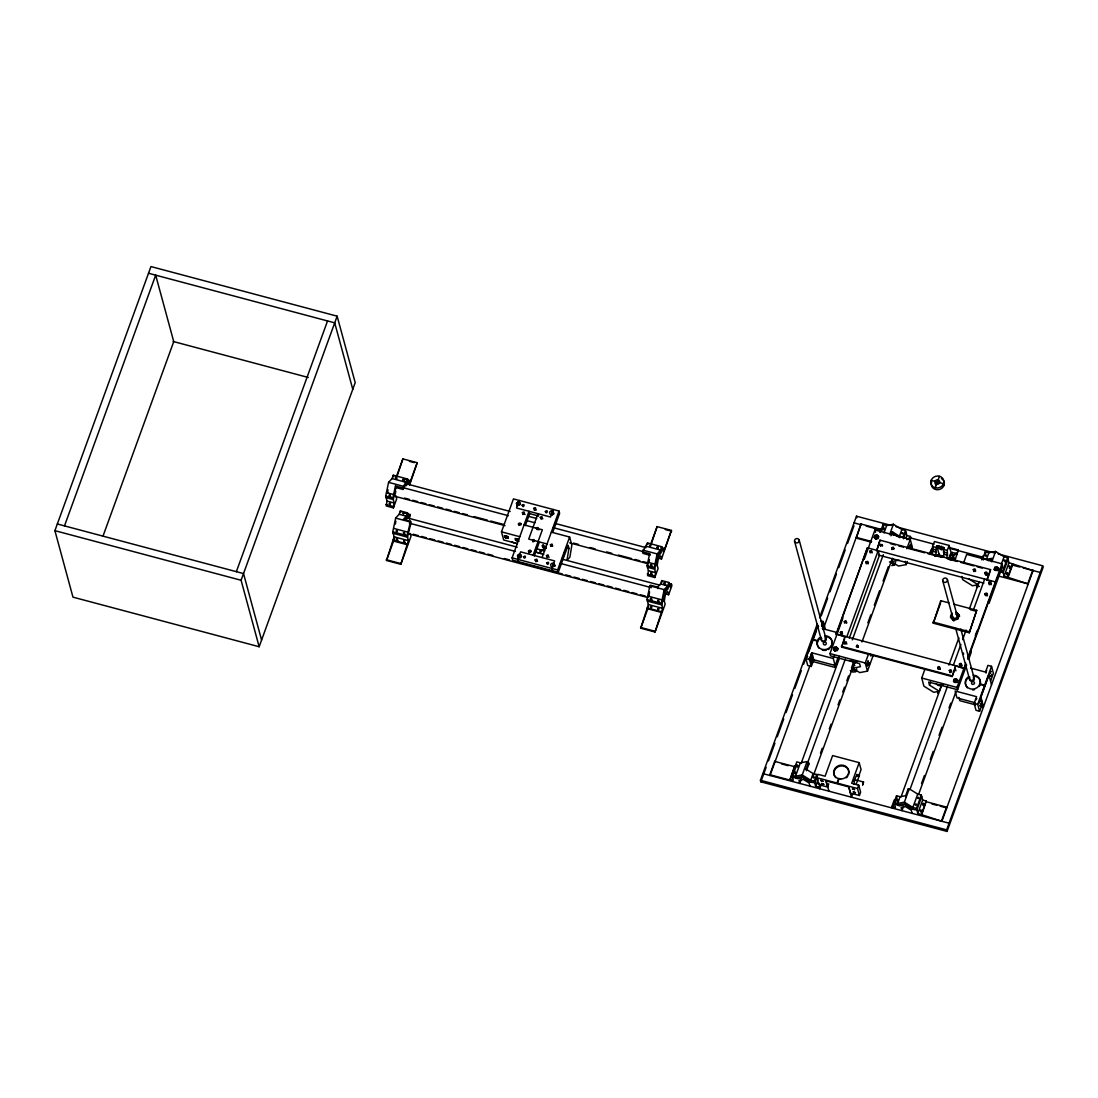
<?xml version="1.0" encoding="UTF-8"?>
<svg xmlns="http://www.w3.org/2000/svg" width="1098" height="1098" viewBox="0 0 1098 1098"><rect width="100%" height="100%" fill="white"/><g stroke="black" fill="none" stroke-linecap="round" stroke-linejoin="round"><path stroke-width="1.5" d="M807.483 657.167L807.579 656.384M818.257 627.548L818.518 626.176M858.65 776.286L858.526 774.927L856.728 774.447L856.852 775.819L858.65 776.286L861.079 769.616L859.185 762.657L832.613 755.575L825.106 776.217L818.037 774.337L816.83 777.686L818.71 784.645L827.563 787.005L828.729 783.807M942.564 547.518L940.327 546.914L941.617 546.831M853.75 784.343C854.491 781.79 855.411 773.747 858.526 774.927M395.843 495.692L396.707 498.835L393.413 507.894L386.249 505.986L387.045 501.086L385.686 496.09L388.582 482.365L392.055 478.563L393.276 475.214L407.591 479.03L408.95 484.04L410.172 480.691L403.803 479.002M387.567 492.81L388.047 489.845M393.413 507.894L394.209 502.994L392.851 497.998L395.472 486.002L402.623 487.91L403.048 489.461L395.884 487.553L395.472 486.002M386.098 497.627L393.262 499.535L395.884 487.553M395.294 494.114L395.76 491.231M410.13 533.504L410.94 536.483L400.825 564.29L386.496 560.474L394.113 536.826L392.755 531.816L395.664 518.105L399.137 514.289L400.345 510.941L407.509 512.848L408.868 517.858L410.089 514.523L404.352 512.986M395.362 524.089L395.843 521.125M402.623 487.91L407.591 479.03M403.048 489.461L408.017 480.581M406.521 485.645L406.795 483.916M406.438 519.464L407.934 514.399M400.825 564.29L408.442 540.641L407.084 535.632L410.57 521.276L403.405 519.368L406.287 516.197L407.509 512.848M393.18 533.354L407.495 537.169L410.981 522.826L410.57 521.276M540.23 550.084L539.749 553.076L542.632 549.906M542.796 547.504L543.249 544.704L542.316 545.733L542.796 547.504L546.379 548.451L545.884 546.68L542.316 545.733M525.283 525.626L529.648 513.617L529.016 511.297L512.093 557.839L512.725 560.158L558.264 572.291L568.105 545.267L568.942 548.369L566.993 560.337L569.889 557.166L571.838 545.184L569.615 537.032L551.32 532.159M642.522 551.827L649.687 553.735L650.112 555.272L642.948 553.365L642.522 551.827L647.491 542.934L661.82 546.749L663.178 551.759L664.4 548.424L661.216 547.573M658.347 558.168L661.518 559.019L660.667 555.876L658.361 558.415L657.235 565.333L658.086 568.476L654.792 577.521L647.628 575.613L648.424 570.727L647.065 565.717L649.687 553.735M648.932 562.478L649.412 559.596M664.304 593.606L668.6 594.745L667.749 591.602L665.429 594.142L664.304 601.059L665.155 604.202L655.039 632.009L640.724 628.193L648.342 604.545L646.983 599.535L649.879 585.824L650.469 585.193L657.62 587.101L658.045 588.638M648.863 596.255L649.577 591.822M654.792 577.521L655.588 572.634L654.23 567.625L657.139 553.914L660.598 550.098L661.82 546.749M648.3 565.031L647.491 567.268L654.655 569.176L657.551 555.451L661.023 551.649L662.245 548.3M661.023 551.649L660.735 553.378L657.853 556.549L655.863 565.827M655.039 632.009L662.67 608.361L661.298 603.351L664.208 589.64L667.68 585.824L668.888 582.489L661.737 580.581L660.516 583.916L657.62 587.101M647.395 601.086L661.723 604.902L664.633 591.191L668.092 587.375L669.313 584.026M668.092 587.375L667.817 589.104L664.921 592.275L662.945 601.553M931.831 554.051L932.833 551.306L932.6 546.543L934.425 541.52L949.111 545.432L951.623 554.682M934.92 556.384L936.416 552.267L935.784 549.947L936.786 545.83L944.307 547.833L943.47 549.673L941.302 549.631L938.831 548.424L938.968 546.022L938.831 548.424M942.935 557.015L943.937 554.257L943.704 549.494L947.272 550.455L947.505 555.217L946.517 557.962M930.569 553.049L930.486 553.982M389.584 496.9L390.998 496.927M404.503 481.473L403.872 480.636L403.131 481.446M403.968 542.892L405.382 542.906M522.758 514.482L524.007 513.411L525.105 514.509M532.859 541.863C537.1 541.094 531.775 537.334 532.955 541.273M651.114 574.885L652.514 574.734M658.045 602.267L659.39 601.965M664.414 584.74L665.827 584.754M792.427 777.988L793.36 777.37M844.65 643.908L845.035 642.865M846.887 643.936L845.844 642.55M819.355 783.368L818.243 783.917L818.504 782.723M856.303 646.722C857.826 641.754 858.032 649.659 856.879 645.789M880.294 545.83L880.404 544.292L882.339 544.8L880.802 546.118L880.363 545.267L881.763 544.8M882.504 546.131L882.394 545.294M891.919 549.453L892.743 547.875M892.825 549.508L894.088 548.657M940.19 668.49L939.778 669.258M922.951 805.424L923.885 804.807M961.848 665.443L961.628 664.345M1001.527 567.076L1002.79 567.584L1001.884 566.678M1006.852 574.748L1008.266 574.776M1010.654 568.256L1010.036 567.419L1009.295 568.229M812.245 655.067L810.914 654.71L810.434 658.045L813.247 658.745L810.942 665.086M810.749 654.134L812.41 655.643L811.271 661.133L812.616 661.49M811.587 657.222L812.932 657.578L811.669 663.082M822.553 628.77L823.184 626.025L821.524 624.501M985.99 673.088L986.622 670.329M853.311 666.019L854.848 665.415M929.498 554.119L932.669 547.353M952.337 552.376L950.594 553.914L948.658 559.225L952.24 560.186L954.162 554.874L955.905 553.323L956.413 555.163L958.307 549.92L948.754 547.38M853.709 781.172L854.422 779.594M810.338 657.071L809.857 658.031M849.262 638.24L879.416 555.314L878.153 550.674L846.832 636.785M54.9 530.663L150.948 266.567L337.141 316.169L355.203 382.639L259.155 646.736L72.962 597.147L54.9 530.663L241.093 580.266L259.155 646.736M64.494 525.887L155.683 275.159L173.745 341.629L103.006 536.112M236.358 571.674L327.547 320.945M241.093 580.266L337.141 316.169M396.062 477.657L402.884 458.895L417.213 462.711L409.554 485.11M396.913 476.656L402.884 458.895M407.193 480.622L410.377 481.473L417.213 462.711M386.496 560.474L394.923 537.293M409.403 519.08L410.089 514.523M517.419 543.661L503.694 539.996L501.484 531.844L513.452 498.904L559.006 511.037L559.637 513.356L552.692 532.434M519.217 500.441L516.485 507.962L550.51 517.021L553.241 509.499M533.12 555.19L542.371 529.771L524.075 524.899M534.301 556.013L539.214 542.508M542.083 557.578L559.006 511.037M558.264 572.291L557.633 569.972L569.615 537.032M650.853 543.812L657.112 526.615L671.427 530.43L661.518 559.019M651.141 544.388L657.112 526.615M671.427 530.43L664.606 549.192L664.4 548.424M640.724 628.193L648.589 606.563M668.6 583.381L671.468 584.15L670.26 587.499L668.888 582.489M668.6 594.745L671.894 585.701L671.468 584.15M998.192 553.927L1042.675 565.786L1043.1 567.337L947.052 831.433L760.859 781.831L760.434 780.28L817.228 624.131M819.575 617.694L856.495 516.184L891.096 525.407M760.859 781.831L766.13 767.337M768.463 760.9L774.914 743.181M777.26 736.744L783.697 719.025M786.044 712.588L792.481 694.869M794.828 688.432L801.265 670.713M803.612 664.276L810.05 646.557M812.396 640.12L817.667 625.627M821.18 615.964L827.618 598.245M829.964 591.808L836.415 574.089M838.748 567.652L845.199 549.933M847.532 543.496L853.983 525.777M813.742 659.761L835.18 665.47L833.286 658.512L811.847 652.802L813.742 659.761L811.312 666.445L807.73 665.484L805.836 658.526L817.941 625.242M808.855 651.567L816.459 630.664M811.847 652.802L809.418 659.486L811.312 666.445M821.771 625.517L823.226 621.495L820.837 620.864M769.822 774.735L774.68 761.367L794.774 766.72L794.568 765.937L789.915 780.088L769.822 774.735L770.027 775.504L809.775 666.212M871.249 542.124L856.358 538.144L861.01 524.007L881.104 529.36L880.02 532.324M823.802 627.644L861.01 524.007M955.205 668.202L952.158 676.56L841.603 647.106L845.048 636.305L845.254 637.087L836.1 633.93L867.406 547.82L995.419 581.913L995.625 582.695M836.305 634.699L867.406 547.82M854.917 661.957L852.666 668.174L860.407 666.719L859.556 663.617L830.61 655.904L829.978 653.585L842.921 617.996M864.236 559.376L874.941 529.963L910.215 539.365L912.438 547.518M833.547 649.192L835.098 651.169L833.547 649.192L834.219 647.312L836.305 646.832L837.87 648.808L837.184 650.702L837.719 648.232M874.269 537.197L875.833 539.187L874.269 537.197L874.955 535.316L877.041 534.85L878.606 536.826L877.92 538.706L878.441 536.249M833.698 649.769L834.219 647.312M874.433 537.787L874.955 535.316M833.286 658.512L834.398 655.437M879.814 531.556L880.898 528.591L881.104 529.36M790.45 778.606L794.238 768.202M789.709 779.319L793.278 780.266L791.919 775.257L796.791 761.888L800.36 762.835L807.071 761.587L808.485 762.465L808.91 764.016L806.467 770.7L806.056 769.149L808.485 762.465M880.404 531.954L883.108 524.528L886.69 525.489L893.401 524.226L901.883 529.524L905.466 530.485L906.824 535.495L905.85 538.171M796.668 764.922L792.344 776.808L797.34 778.647L802.926 777.59L809.995 782.009L814.689 782.764L817.132 776.066L816.706 774.529L813.124 773.568L806.056 769.149M881.914 530.54L883.533 526.079L883.108 524.528M987.733 578.756L990.561 569.629L880.006 540.175L876.575 550.976M841.603 647.106L844.65 638.748M877.178 549.302L880.006 540.175M835.18 665.47L837.966 657.771M791.919 775.257L795.501 776.217L800.36 762.835M883.986 532.914L886.69 525.489M813.179 661.614L835.276 667.502L839.297 656.453M801.183 763.288L839.174 658.827M795.501 776.217L802.213 774.955L807.071 761.587M889.613 534.63L893.401 524.226M801.43 778.99L799.811 783.437L798.96 780.294L803.434 779.456L809.089 782.998L809.94 786.141M807.305 763.645L845.295 659.171M852.309 639.887L883.3 554.71M890.917 535.81L892.386 531.803L899.454 536.222L903.036 537.169L903.448 538.72L905.891 532.036M821.098 784.713L819.63 788.721L819.218 787.17L815.636 786.223L814.277 781.213L810.695 780.253L813.124 773.568M820.522 753.077L822.278 748.26M829.292 728.976L831.035 724.158M838.049 704.861L839.805 700.044M842.729 692.014L844.486 687.183M846.819 680.76L848.576 675.943M851.499 667.9L853.256 663.082M867.873 622.895L870.796 614.866M874.296 605.218L879.553 590.751M883.067 581.116L888.323 566.65M899.454 536.222L901.883 529.524M813.453 775.38L854.368 662.876M861.971 641.973L892.372 558.402M907.346 561.503L906.221 564.605L898.48 566.06L891.411 561.641L892.537 558.525M814.277 781.213L816.706 774.529M903.036 537.169L905.466 530.485M850.305 670.439L852.995 672.127L855.795 671.605L856.797 668.86M891.741 565.594L894.541 565.072L895.543 562.327M815.636 786.223L818.065 779.539M819.218 787.17L820.192 784.507M909.432 539.118L910.407 536.442L906.824 535.495M852.666 668.174L859.734 672.594L867.475 671.139L865.251 662.986L868.642 653.667M906.824 548.684L910.832 537.993L910.407 536.442M909.199 547.833L910.42 544.484L910.901 546.255M867.475 671.139L873.116 655.616M935.235 487.8A6.588 5.97 -15.2 0 0 943.772 480.553A6.588 5.97 -15.2 0 0 933.025 477.685A6.588 5.97 -15.2 0 0 935.235 487.8L939.449 476.23M938.57 481.638L937.802 483.71L935.578 483.12M838.556 778.77L836.937 783.039M837.417 783.258L839.009 778.894M859.185 762.657L851.677 783.299L858.718 785.18L860.612 792.138L859.405 795.474L850.552 793.127L848.878 786.937L825.888 780.815L827.563 787.005M938.515 547.271L940.684 547.312L941.137 546.063M941.302 549.631L941.768 548.369L943.937 548.41M852.611 794.046L851.458 797.203L848.685 786.978M856.056 784.562L859.501 775.092M943.47 549.673L943.621 547.257M859.405 795.474L857.511 788.529L858.718 785.18M947.272 550.455L949.111 545.432M954.972 560.474L958.307 549.92M953.805 604.188L976.712 610.296L969.287 632.764L933.273 623.184L940.712 600.702L948.892 602.884M933.273 623.184L940.478 603.392M941.576 685.042L939.312 691.26L933.725 692.303L923.926 686.181L921.716 678.029L925.106 668.709M963.852 562.176L966.679 554.408L1001.952 563.809L1002.584 566.129L989.078 603.269L988.447 600.949M951.884 613.192L950.429 617.158L953.393 620.123L957.799 619.121L959.24 615.154L956.276 612.19M952.062 613.37L950.703 617.103L953.791 621.043M939.312 691.26L929.512 685.138L930.651 682.036M956.193 612.423L958.979 615.209L957.621 618.943L953.476 619.89M893.264 805.397L892.29 808.073L891.864 806.536L894.307 799.838M981.598 559.815L983.053 555.808M891.864 806.536L895.446 807.483L894.088 802.473L896.517 795.789L900.099 796.736L905.685 795.693L908.115 789.009L909.24 788.803L917.722 794.101L921.304 795.062L922.663 800.071L917.804 813.44L941.892 821.29L1033.081 570.562L1008.993 562.711L1007.635 557.702L1004.052 556.755L995.57 551.443L988.859 552.706L985.277 551.745L982.847 558.429L983.273 559.98M896.448 798.671L894.513 804.024L899.509 805.863L905.095 804.807L912.164 809.226L916.857 809.981L921.73 796.599M894.088 802.473L897.67 803.434L900.099 796.736M937.706 693.428L938.708 690.683M977.453 584.15L976.451 586.895L979.457 586.332M982.847 558.429L986.429 559.39L988.859 552.706M961.793 576.381L962.685 579.648L972.471 585.769L978.071 584.726L979.196 581.611L969.41 608.896M901.019 796.942L941.933 684.438M948.947 665.141L958.883 637.828M991.041 561.009L992.016 558.347L986.429 559.39M953.352 665.168L960.901 644.43M962.644 639.654L966.116 630.087M973.652 609.349L984.673 579.058M897.67 803.434L904.368 802.171L909.24 788.803M991.782 561.847L995.57 551.443M903.434 806.646L901.98 810.653L901.129 807.51L905.603 806.673L911.258 810.214L912.109 813.357M910.05 789.256L947.464 686.387M952.158 676.56L955.603 665.759M986.91 579.648L990.561 569.629M969.287 632.764L976.712 610.296M954.176 679.264L953.489 681.144L954.889 682.544L956.976 682.064L957.662 680.184L956.262 678.784L954.176 679.264L953.654 681.721M994.898 567.282L994.376 569.738L994.898 567.282L996.984 566.801L998.549 568.778L997.862 570.672L998.398 568.201M957.662 680.184L956.976 682.064M917.804 813.44L916.446 808.43L912.863 807.469L917.722 794.101M921.51 783.519L924.434 775.476M930.28 759.404L933.204 751.375M939.051 735.303L941.974 727.26M948.988 707.977L950.744 703.159M975.299 635.646L977.055 630.828M1001.349 564.18L1004.052 556.755M929.512 685.138L928.675 682.036L957.621 689.736L956.989 687.43L965.842 663.247M967.695 658.018L1001.952 563.809M918.546 794.554L955.946 691.699M955.15 665.635L964.305 668.806L965.471 665.608M967.791 659.239L998.041 575.97M957.621 689.736L966.624 664.976M968.889 658.786L971.14 652.596L970.508 650.277M916.446 808.43L921.304 795.062M998.439 575.997L1028.222 583.93L1004.135 576.079L1002.762 571.07L1007.635 557.702M1008.046 559.253L1003.188 572.621L999.605 571.66M1004.135 576.079L1008.993 562.711M921.387 814.387L926.245 801.018L922.663 800.071M1007.703 577.04L1012.576 563.658M921.593 815.169L926.245 801.018M1007.923 577.809L1012.781 564.441M991.508 684.878L988.914 674.831L980.72 697.354L982.408 703.544L979.594 711.271L976.012 710.324L974.118 703.365L976.561 696.681L955.123 690.971L957.003 697.916L975.148 702.761M979.594 711.271L977.7 704.312L991.521 666.335L987.939 665.374L985.51 672.072L970.659 668.106M988.873 675.146L980.83 697.244L983.479 706.975L980.322 706.138M990.602 681.021L993.415 673.294L991.521 666.335M941.686 820.522L946.545 807.14L926.451 801.787M1028.016 583.162L1032.875 569.793M947.052 831.433L946.627 829.882L1042.675 565.786M810.832 659.486L811.285 658.841L810.887 660.914M949.55 557.194L950.292 556.906M395.994 479.208L396.9 478.755M396.845 540.82L398.039 540.545M534.232 510.131L536.414 509.897M535.577 561.627L537.581 561.174M550.825 546.351L552.829 545.898M546.886 557.18L548.08 556.384L549.165 557.208M883.437 529.716L884.494 529.332M872.169 552.843L871.263 551.21L870.124 552.816M840.56 633.134L841.164 632.434M846.599 623.17L846.791 622.305M907.991 539.653L907.442 538.665L906.77 539.626M858.334 647.285L858.238 645.967L857.126 645.665M963.468 652.994L963.564 654.312M959.762 664.537L959.57 665.402M894.403 803.201L894.348 804.12L895.46 803.997M896.846 800.977L898.205 800.991M920.563 811.944L921.757 811.669M821.922 626.45L822.869 624.858M822.759 629.538L823.706 627.96L824.022 629.113M812.095 654.49L810.832 659.994L805.836 658.526M810.832 659.994L811.779 658.402M975.848 699.961L976.795 698.369M404.791 519.862L406.713 517.734M403.94 534.218L405.162 534.232M540.847 518.709L542.892 518.736M651.004 600.03L652.226 600.057M868.024 563.892C869.904 561.668 864.799 561.531 866.363 563.864M842.674 633.944L841.933 634.068M797.189 766.912L798.411 766.939M794.76 773.596L795.885 773.486M793.305 776.78L792.001 776.437L793.346 776.135M985.606 574.734L987.651 574.776M991.014 584.781C992.894 582.571 987.788 582.42 989.353 584.767M987.088 595.61C988.955 593.387 983.863 593.249 985.414 595.583M950.031 672.552L951.39 672.058M959.748 664.578L960.819 664.016M516.472 503.323L518.078 501.964L520.081 502.5L520.507 504.394L517.048 505.807L516.472 503.323L518.078 501.964M551.992 514.578L553.749 513.795L552.143 515.154L549.974 514.042L549.563 512.135L551.155 510.776L553.323 511.901L551.32 511.366M517.515 555.657L519.107 554.298L521.125 554.833L521.536 556.741L519.944 558.1L517.927 557.564L517.515 555.657L519.107 554.298M554.627 565.552L553.021 566.911L551.004 566.376L550.592 564.482L552.198 563.109L554.202 563.645L554.778 566.129L554.202 563.645M863.522 782.009L862.685 784.864L863.522 782.009L854.505 779.607M876.52 538.583L877.522 538.596M845.103 621.619L844.458 622.868M840.903 632.64L842.331 632.489M835.784 650.565L836.786 650.579M974.214 571.427L975.655 571.276M1004.574 561.641L1005.576 561.654M938.639 669.245L940.313 669.272M892.647 558.621L892.235 560.378M537.375 529.126L539.063 529.812M552.912 566.225L552.816 564.935M657.743 548.451L658.443 548.465M651.361 565.978L652.075 565.992M996.627 570.425L997.327 570.438M986.402 574.803C989.792 572.47 982.751 572.25 985.784 574.803M986.251 595.61L987.431 595.638M857.25 647.326L858.156 647.23M960.695 665.896L961.875 665.91M955.891 682.421L956.605 682.421M518.338 524.213L521.125 523.581M528.44 551.608L531.226 550.976M875.106 535.906L877.192 535.426L878.606 536.826M875.669 538.61L877.755 538.13M995.062 567.858L997.149 567.378L998.549 568.778M997.711 570.082L995.625 570.562L994.225 569.162M834.384 647.889L836.47 647.408L837.87 648.808M834.947 650.592L837.033 650.112M954.327 679.84L956.413 679.36L957.827 680.774M891.411 561.641L899.152 560.186M988.241 560.666L992.441 559.884M795.926 777.755L802.624 776.506L811.12 781.803M898.095 804.971L904.793 803.722L913.275 809.02M518.778 505.08L517.94 504.435L518.874 503.817M551.69 513.905L552.445 513.274L551.772 512.601M892.701 547.861L894.129 548.657M845.378 621.55L846.27 621.674M940.19 668.49L938.776 667.419L938.117 669.231M951.746 671.303L950.072 670.617L949.935 672.498M519.903 556.151L519.148 557.235M148.518 273.251L334.712 322.853L352.774 389.323M896.037 526.724L994.898 553.049M173.168 341.478L308.291 377.479M854.052 522.868L861.216 524.775M866.171 526.093L879.416 529.62M909.144 537.54L933.931 544.155M948.809 548.108L983.506 557.359M1013.234 565.278L1019.864 567.048M1023.158 567.913L1040.245 572.47M932.6 546.543L936.182 547.49M951.829 552.459L955.905 553.323M932.202 548.986L935.784 549.947M943.306 551.951L946.888 552.898M950.594 553.914L954.162 554.874M930.706 550.18L933.094 550.825M949.866 555.286L953.435 556.247M932.833 551.306L936.416 552.267M943.937 554.257L947.505 555.217M1000.374 570.438L1002.762 571.07M930.033 552.033L932.422 552.665M949.194 557.139L952.762 558.086M943.813 556.274L939.298 555.066L936.786 545.83M938.927 555.41L941.549 556.11M890.505 543.675L895.392 544.979M898.644 545.857L903.53 547.147M906.783 548.026L924.708 552.802M927.961 553.667L941 557.139M947.519 558.868L957.429 561.517M960.723 562.396L973.94 565.909M977.234 566.788L982.188 568.105M856.138 537.375L871.606 541.492M988.365 580.76L990.931 581.432M878.565 555.094L879.416 555.314M983.89 583.148L879.059 555.231M970.481 609.719L975.395 611.023M409.458 461.366L414.234 462.629M665.278 529.511L671.633 531.199M528.687 513.356L537.91 515.827M932.957 622.017L968.971 631.611M392.055 478.563L406.384 482.379M646.283 546.282L660.598 550.098M405.738 483.642L510.172 511.462M528.413 516.321L536.702 518.517M554.929 523.375L646.104 547.669M388.582 482.365L402.911 486.181M642.81 550.098L657.139 553.914M402.266 487.443L508.36 515.717M526.601 520.576L534.891 522.772M553.118 527.63L642.632 551.484M386.894 492.741L394.058 494.649M648.287 562.368L655.451 564.276M404.476 498.067L409.444 499.398M412.766 500.276L417.734 501.594M421.056 502.486L426.024 503.804M429.345 504.696L434.314 506.013M437.622 506.905L442.604 508.223M445.912 509.101L450.894 510.433M454.201 511.311L459.184 512.642M462.491 513.521L467.46 514.852M474.103 516.609L487.361 520.15M490.669 521.028L503.941 524.569M573.554 543.112L578.536 544.43M590.134 547.531L595.102 548.849M606.714 551.937L611.682 553.268M618.311 555.039L631.583 558.566M634.891 559.445L639.86 560.776M643.181 561.654L648.149 562.986M393.949 496.049L505.011 525.64M569.67 542.865L647.573 563.617M385.686 496.09L392.851 497.998M647.065 565.717L654.23 567.625M565.895 547.559L568.942 548.369M387.045 501.086L394.209 502.994M648.424 570.727L655.588 572.634M501.484 531.844L519.779 536.716M547.024 543.977L528.728 539.104L537.965 513.686L538.596 516.005M518.64 539.42L515.058 538.473L515.538 540.243M385.823 504.435L392.988 506.343M647.216 574.062L654.367 575.97M517.336 540.724L519.121 541.19M537.046 548.89L544.663 550.922M821.688 625.078L823.02 625.435M821.839 625.668L823.184 626.025M399.137 514.289L406.287 516.197M660.516 583.916L667.68 585.824M406.178 517.597L517.254 547.188M535.165 551.869L543.771 554.257M562.011 559.115L659.816 585.165M536.895 552.486L541.314 553.667M822.443 628.632L837.294 632.585M836.1 633.93L964.099 668.023L964.305 668.806M395.664 518.105L409.979 521.921M649.879 585.824L664.208 589.64M409.348 523.183L515.429 551.443M560.2 563.37L651.361 587.65M552.349 563.699L554.366 564.235M512.093 557.839L557.633 569.972M841.397 646.338L951.952 675.792M812.849 639.42L817.557 640.683M980.006 683.876L984.714 685.207M817.365 641.095L812.698 639.846M984.563 685.632L979.883 684.383M393.976 528.467L408.291 532.283M648.191 596.2L662.519 600.016M413.205 534.246L418.173 535.563M421.495 536.442L426.463 537.773M429.785 538.651L434.753 539.983M438.075 540.861L443.043 542.192M446.364 543.071L451.333 544.402M454.654 545.281L459.623 546.598M462.931 547.49L467.913 548.808M471.22 549.7L476.203 551.018M479.51 551.91L484.493 553.227M487.8 554.106L492.782 555.437M504.38 558.525L509.348 559.856M520.96 562.945L529.25 565.154M532.557 566.033L545.816 569.574M549.137 570.452L562.396 573.98M565.717 574.872L570.686 576.189M574.007 577.081L578.975 578.399M582.297 579.277L587.265 580.609M590.573 581.487L595.555 582.818M598.863 583.697L603.845 585.028M607.153 585.907L612.135 587.238M615.443 588.116L620.411 589.434M623.733 590.326L628.701 591.644M632.023 592.536L636.991 593.853M640.312 594.745L645.281 596.063M407.66 533.546L648.026 597.587M392.755 531.816L407.084 535.632M646.983 599.535L661.298 603.351M394.113 536.826L408.442 540.641M648.342 604.545L662.67 608.361M829.978 653.585L865.251 662.986M921.716 678.029L956.989 687.43M392.906 540.161L407.221 543.977M647.12 607.894L661.449 611.71M393.111 540.943L407.44 544.759M647.34 608.663L661.655 612.478M811.065 655.286L812.41 655.643M811.751 657.798L813.096 658.155M809.171 658.471L811.985 659.171M974.118 703.365L977.7 704.312M975.587 704.875L959.803 700.675L958.911 697.422M386.29 559.706L400.605 563.521M640.518 627.425L654.833 631.24M57.329 523.979L243.523 573.581L261.585 640.052M856.865 775.476L858.65 775.957M781.515 763.892L788.131 765.663M931.873 803.956L936.827 805.273M940.135 806.152L946.764 807.922L946.545 807.14M816.83 777.686L857.511 788.529M762.863 773.596L949.056 823.198M760.434 780.28L946.627 829.882M940.684 547.312L943.155 548.506M939.284 547.175L941.768 548.369M968.271 578.605L978.071 584.726M899.866 537.759L892.798 533.34L892.386 531.803M891.686 533.559L894.513 535.316M889.476 561.901L894.541 565.072M851.993 669.231L855.795 671.605M904.368 802.171L912.863 807.469M807.497 763.124L808.91 764.016M802.213 774.955L810.695 780.253M530.993 551.951L529.579 551.759L528.948 552.967M957.58 614.331L959.556 616.307L959.24 615.154M957.442 614.523L959.295 616.376L958.979 615.209M975.642 570.136L973.802 569.889L973.693 571.427M521.056 524.789L519.766 524.254L518.819 525.297A2.388 0.933 9.2 0 0 519.615 524.968C523.471 521.975 515.442 523.101 519.807 524.817A2.388 0.933 9.2 0 0 518.915 523.76M985.277 551.745L985.702 553.296M986.471 579.538L986.677 580.307M944.005 485.371L943.553 483.669L931.145 480.361L931.598 482.063A6.588 5.97 -15.2 0 0 935.167 489.337A6.588 5.97 -15.2 0 0 943.553 486.345A6.588 5.97 -15.2 0 0 941.439 478.55M947.409 579.689A2.388 2.169 -15.2 0 1 944.307 582.311A2.388 2.169 -15.2 0 1 943.511 578.646A2.388 2.169 -15.2 0 1 947.409 579.689L957.264 615.964M960.846 629.154L974.283 678.619M942.743 580.746L952.597 617.021M955.74 628.564L969.63 679.689M940.712 600.702L941.027 601.869M955.15 668.202L955.905 670.782M905.328 561.339L906.221 564.605M874.941 529.963L875.573 532.283M856.495 516.184L856.907 517.734M908.115 789.009L908.54 790.56M870.453 654.367L870.934 656.137M905.685 795.693L906.111 797.244M896.517 795.789L896.942 797.34M823.226 621.495L825.12 628.454M834.398 664.263L835.276 667.502M799.207 540.202A2.388 2.169 -15.2 0 1 796.119 542.837A2.388 2.169 -15.2 0 1 795.309 539.173A2.388 2.169 -15.2 0 1 799.207 540.202L826.094 639.146M794.554 541.273L821.428 640.203M812.932 657.578L813.247 658.745M826.135 780.966L828.921 791.191M774.68 761.367L774.886 762.136M661.737 580.581L662.149 582.118M647.491 542.934L647.916 544.484M552.5 570.754L551.869 568.435L554.614 560.913L520.589 551.855L517.858 559.376L518.489 561.696M410.172 480.691L410.377 481.473M393.276 475.214L393.688 476.765M400.345 510.941L400.77 512.491M553.172 511.311L553.749 513.795M825.092 639.009A1.496 1.359 -15.2 0 1 825.174 640.052M824.735 640.656A1.496 1.359 -15.2 0 1 822.635 640.628M973.418 678.825A1.496 1.359 -15.2 0 1 973.363 679.525M972.938 680.129A1.496 1.359 -15.2 0 1 970.838 680.101M515.648 542.947A2.388 0.933 9.2 0 1 512.258 541.849M529.167 550.853A2.388 2.127 42.3 0 1 528.728 551.21M536.648 545.994A6.588 5.874 42.3 0 1 536.606 547.6M536.14 549.096A6.588 5.874 42.3 0 1 535.289 550.373M544.059 549.824A2.388 0.933 9.2 0 1 541.081 550.029M563.892 553.255A6.588 5.874 42.3 0 1 563.85 554.861M563.384 556.343A6.588 5.874 42.3 0 1 562.533 557.633M955.603 614.057A2.388 2.169 -15.2 0 1 957.14 616.568A2.388 2.169 -15.2 0 1 954.478 618.325A2.388 2.169 -15.2 0 1 952.474 616.129M952.831 617.845A2.388 2.169 -15.2 0 1 952.79 617.282M973.267 677.274A2.388 2.169 -15.2 0 1 973.926 680.28A2.388 2.169 -15.2 0 1 970.632 681.021A2.388 2.169 -15.2 0 1 969.973 678.029M825.078 637.801A2.388 2.169 -15.2 0 1 825.737 640.793A2.388 2.169 -15.2 0 1 822.443 641.548A2.388 2.169 -15.2 0 1 821.784 638.556M942.976 684.781A6.588 5.284 79.4 0 1 936.484 684.027M942.866 685.317A6.588 5.284 79.4 0 1 940.135 684.562M869.657 662.533A2.388 1.153 -58 0 1 868.957 665.031M856.879 661.765A6.588 3.17 -58 0 1 852.364 660.639M852.624 660.584A6.588 3.17 -58 0 1 849.907 660.543M825.078 635.742A7.604 6.904 -15.2 0 1 832.133 642.81A7.604 6.904 -15.2 0 1 824.09 649.645A7.604 6.904 -15.2 0 1 817.036 642.577L818.298 639.118A7.604 6.904 -15.2 0 1 819.588 637.691M825.284 636.511A7.604 6.904 -15.2 0 1 831.076 647.038M829.772 648.465A7.604 6.904 -15.2 0 1 828.139 649.549M826.259 650.208A7.604 6.904 -15.2 0 1 822.361 650.153M819.108 648.3A7.604 6.904 -15.2 0 1 821.441 637.389M825.298 642.248A1.496 1.359 -15.2 0 1 826.053 644.265A1.496 1.359 -15.2 0 1 823.692 644.512A1.496 1.359 -15.2 0 1 824.159 642.371M835.715 777.659A7.604 6.904 -15.2 0 1 839.929 766.075A7.604 6.904 -15.2 0 1 848.562 774.735M847.683 776.396A7.604 6.904 -15.2 0 1 846.38 777.823M973.267 675.215A7.604 6.904 -15.2 0 1 980.322 682.283L979.059 685.742A7.604 6.904 -15.2 0 1 967.791 687.623A7.604 6.904 -15.2 0 1 967.791 677.178M973.473 675.997A7.604 6.904 -15.2 0 1 979.265 686.524M974.461 689.695A7.604 6.904 -15.2 0 1 972.485 689.901M967.297 687.787A7.604 6.904 -15.2 0 1 969.644 676.862M941.178 557.043A6.588 1.496 -75.1 0 1 942.99 557.359M937.239 555.986A6.588 1.496 -75.1 0 1 939.051 556.302M935.784 484.959A2.388 2.169 -15.2 0 1 935.496 483.326L935.716 482.777A2.388 2.169 -15.2 0 1 938.351 481.569L938.927 481.748A2.388 2.169 -15.2 0 1 939.819 482.475M973.487 681.721A1.496 1.359 -15.2 0 1 974.242 683.738A1.496 1.359 -15.2 0 1 971.895 683.999A1.496 1.359 -15.2 0 1 972.348 681.844M866.912 663.48C868.394 667.845 869.547 660.282 866.912 663.48M909.295 546.955C910.764 551.333 911.93 543.757 909.295 546.955M505.272 536.977C507.001 541.273 508.401 533.985 505.272 536.977M515.95 539.818C517.693 544.114 519.08 536.84 515.95 539.818M543.208 547.079C544.937 551.374 546.337 544.1 543.208 547.079M938.076 555.629L938.804 553.831L938.076 555.629M953.215 559.664L953.942 557.866L953.215 559.664M979.361 702.734L980.006 700.922L979.361 702.734M980.198 705.822L980.857 704.01L980.198 705.822M990.135 673.101L990.863 671.303L990.135 673.101M990.972 676.203L991.7 674.405L990.972 676.203M820.714 780.39L822.937 781.227L820.714 780.39M821.551 783.492L823.775 784.315L821.551 783.492M852.446 788.844L854.669 789.682L852.528 788.762M853.283 791.946L855.507 792.77L853.366 791.85M389.2 495.184C389.941 497.71 391.382 493.427 389.2 495.184M389.351 503.543C390.023 506.054 391.615 501.813 389.351 503.543M395.568 477.657C396.323 480.169 397.737 475.928 395.568 477.657M402.733 479.565C403.474 482.091 404.915 477.808 402.733 479.565M396.282 530.924C397.023 533.436 398.45 529.167 396.282 530.924M396.419 539.269C397.174 541.781 398.574 537.54 396.419 539.269M402.65 513.397L403.995 513.754L402.733 513.233M403.433 532.832C404.174 535.344 405.615 531.075 403.433 532.832M403.584 541.177C404.325 543.702 405.766 539.42 403.584 541.177M522.168 505.3C523.403 509.499 525.805 502.376 522.168 505.3M522.387 512.642C523.622 516.856 526.024 509.719 522.387 512.642M523.513 556.796C524.748 561.009 527.15 553.872 523.513 556.796M533.765 508.388C535 512.588 537.389 505.464 533.765 508.388M528.563 550.867C529.799 555.066 532.201 547.929 528.563 550.867M536.359 528.234C537.595 532.434 539.996 525.311 536.359 528.234M540.298 517.419C541.534 521.619 543.935 514.495 540.298 517.419M545.349 511.476C546.584 515.676 548.986 508.552 545.349 511.476M535.097 559.884C536.332 564.084 538.734 556.961 535.097 559.884M546.461 555.629C547.71 559.829 550.098 552.706 546.461 555.629M550.4 544.814C551.635 549.014 554.037 541.89 550.4 544.814M546.694 562.972C547.929 567.172 550.318 560.049 546.694 562.972M649.796 545.39C650.538 547.902 651.979 543.634 649.796 545.39M650.579 564.825C651.306 567.35 652.788 563.068 650.579 564.825M650.73 573.17C651.471 575.695 652.912 571.413 650.73 573.17M656.961 547.298C657.702 549.81 659.143 545.541 656.961 547.298M650.496 598.643C651.238 601.169 652.679 596.887 650.496 598.643M650.647 606.988C651.375 609.5 652.843 605.273 650.647 606.988M657.661 600.551C658.402 603.077 659.843 598.794 657.661 600.551M657.798 608.896C658.539 611.421 659.98 607.153 657.798 608.896M664.029 583.024C664.784 585.536 666.17 581.281 664.029 583.024M794.252 772.21C794.993 774.735 796.434 770.453 794.252 772.21M796.695 765.526C797.436 768.051 798.864 763.769 796.695 765.526M835.111 649.11C835.853 651.636 837.294 647.353 835.111 649.11M840.341 632.352C841.59 636.552 843.978 629.429 840.341 632.352M844.28 621.537C845.515 625.736 847.917 618.613 844.28 621.537M813.028 777.219C813.769 779.731 815.21 775.462 813.028 777.219M844.486 642.577C845.721 646.777 848.123 639.654 844.486 642.577M865.924 562.039C867.159 566.239 869.561 559.115 865.924 562.039M869.863 551.223C871.098 555.423 873.486 548.286 869.863 551.223M875.847 537.128C876.588 539.653 878.016 535.371 875.847 537.128M883.012 528.165C883.753 530.691 885.194 526.422 883.012 528.165M891.645 547.861C892.88 552.061 895.282 544.924 891.645 547.861M901.787 533.175C902.515 535.673 903.983 531.446 901.787 533.175M896.421 799.426C897.162 801.952 898.603 797.67 896.421 799.426M937.678 667.406C938.914 671.605 941.315 664.482 937.678 667.406M915.197 804.436C915.924 806.934 917.393 802.707 915.197 804.436M917.626 797.738C918.367 800.264 919.808 795.995 917.626 797.738M949.262 670.494C950.497 674.694 952.899 667.57 949.262 670.494M920.138 810.393C920.851 812.904 922.375 808.663 920.138 810.393M922.567 803.709C923.308 806.234 924.749 801.952 922.567 803.709M973.253 569.601C974.489 573.801 976.877 566.664 973.253 569.601M955.068 681.062C955.809 683.587 957.25 679.305 955.068 681.062M959.405 664.07C960.64 668.27 963.042 661.147 959.405 664.07M985.18 555.382C985.922 557.908 987.363 553.639 985.18 555.382M984.837 572.676C986.073 576.889 988.475 569.752 984.837 572.676M984.975 593.757C986.21 597.957 988.612 590.834 984.975 593.757M988.914 582.928C990.149 587.142 992.551 580.005 988.914 582.928M995.79 569.08C996.531 571.605 997.972 567.323 995.79 569.08M1003.956 560.392C1004.697 562.903 1006.084 558.635 1003.956 560.392M1006.468 573.032C1007.209 575.558 1008.65 571.276 1006.468 573.032M1008.897 566.348C1009.638 568.86 1011.052 564.619 1008.897 566.348M868.038 661.01L866.816 664.345L867.296 666.115L868.518 662.78L868.038 661.01M935.249 481.075L935.029 481.624A2.388 2.169 -15.2 0 0 936.223 483.985L936.8 484.163A2.388 2.169 -15.2 0 0 939.435 482.955L939.655 482.406A2.388 2.169 -15.2 0 0 938.461 480.046L937.884 479.867A2.388 2.169 -15.2 0 0 935.249 481.075M840.697 779.004L836.978 778.015A7.604 6.904 -15.2 0 1 836.717 766.651A7.604 6.904 -15.2 0 1 848.452 769.78A7.604 6.904 -15.2 0 1 840.697 779.004M507.949 536.579L504.38 535.618L504.86 537.389L508.429 538.349L507.949 536.579"/></g></svg>
